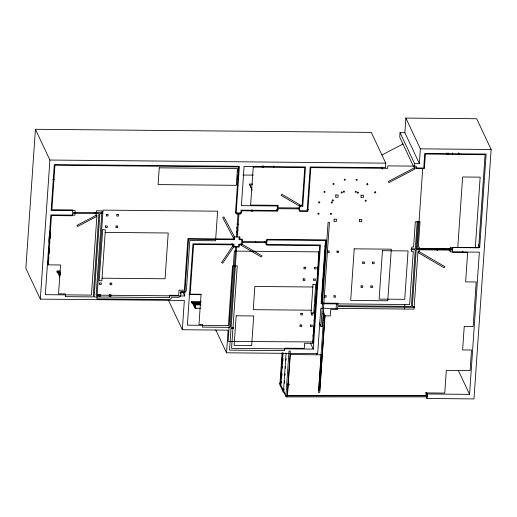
<?xml version="1.0" encoding="UTF-8"?>
<svg xmlns="http://www.w3.org/2000/svg" width="517" height="517" viewBox="0 0 517 517"><rect width="100%" height="100%" fill="white"/><g stroke="black" fill="none" stroke-linecap="round" stroke-linejoin="round"><path stroke-width="0.78" d="M286.502 396.894L286.573 395.667L427.204 395.634L427.126 396.862L286.502 396.894L284.395 392.409M234.337 239.668L222.678 217.528L223.893 216.894L234.531 236.896L234.337 239.668L188.563 239.242L184.659 295.963L96.149 295.136L101.952 210.858L96.453 210.807L96.143 215.318L96.744 216.442L77.628 226.446L77.027 225.322L96.143 215.318L96.931 215.324L91.431 295.097L45.347 294.664L50.84 214.898L74.881 215.124L75.191 210.613L51.151 210.387L54.304 164.593L239.39 166.312L236.107 213.928L240.825 213.967L241.084 210.148L277.086 210.477L277.396 205.973L241.394 205.637L244.102 166.358L305.482 166.926L302.775 206.205L299.627 206.18L281.106 195.368L281.855 194.256L300.377 205.068L299.627 206.18L299.317 210.684L307.182 210.762L310.194 166.965L385.449 167.67L385.76 163.159L371.29 132.397L35.427 129.282L25.85 268.375L40.326 299.13L184.349 300.467L182.333 329.73L228.107 330.156L226.543 352.801L317.671 353.647L320.798 308.255L414.02 309.121L417.982 251.598L419.08 251.605L444.846 266.649L444.097 267.761L418.331 252.716L419.08 251.605L419.39 247.1L418.292 247.087L420.03 221.838L415.319 221.793L413.581 247.042L411.765 247.029L411.454 251.533L413.27 251.553L409.619 304.565L321.109 303.744L325.464 240.508L266.352 239.966L266.042 244.47L320.443 244.974L313.27 349.098L231.571 348.335L237.245 265.932L232.534 265.887L228.424 325.542L187.361 325.167L192.964 243.791L234.027 244.173L233.852 246.706L222.685 263.224L221.56 262.571L232.728 246.053L233.852 246.706L238.563 246.751L238.738 244.218L242.118 244.25L262.048 255.883L261.298 256.994L241.368 245.362L240.689 243.914M40.326 299.13L49.903 160.037L35.427 129.282M48.934 240.651L49.251 236.127M49.354 234.621L49.561 231.603L50.472 233.542M49.903 241.84L49.8 243.345L48.882 241.407M50.11 238.822L50.42 234.298M48.559 261.718L48.882 257.033M49.096 253.912L49.367 250.008M102.437 213.54L102.54 212.009M180.679 293.83L180.814 291.866C182.675 291.601 185.984 293.055 186.398 290.211L189.817 240.534L215.57 240.773L217.605 211.182L103.019 210.115L96.905 298.884L169.369 299.556L170.985 298.871L171.56 297.23L178.533 297.294C181.176 297.281 181.118 293.566 180.814 291.866M191.568 302.923L191.671 301.385L201.126 301.476M237.213 184.743L237.322 183.147M237.542 179.948L237.872 175.16M238.091 171.961L238.473 166.364M236.411 236.928L238.066 212.875L235.5 212.849L238.66 166.959L54.944 165.253L51.881 209.747L72.723 209.934L72.554 212.39L102.301 212.668L102.237 213.573L99.878 213.547L94.139 296.926L169.505 297.624L169.666 295.272L178.675 295.356L179.031 290.14L184.375 290.192L187.93 238.583L233.703 239.009L233.846 236.902L239.92 236.96L239.778 239.061L241.975 239.087L241.807 241.542L266.946 241.775L267.115 239.319L326.188 239.869L321.832 303.098L337.963 303.246L337.795 305.702L411.377 306.387L415.28 249.769L411.112 249.73L411.17 248.826L415.338 248.864L417.238 221.36L418.182 221.366L416.282 248.871L452.685 249.213L417.18 248.683L422.693 168.665M237.355 236.935L239.009 212.888L241.575 212.907L241.723 210.807L277.752 211.136L277.926 208.681L299.711 208.887L299.543 211.343L307.815 211.414L310.833 167.624L387.608 168.335L387.776 165.886L416.269 166.144L416.101 168.6L424.373 168.678L425.381 154.047L485.088 154.602L478.671 247.798L452.795 247.559L452.698 249.013L417.18 248.683M239.242 236.941L239.048 239.707L242.434 239.739L242.118 244.25L241.368 245.362M252.684 184.117L249.478 184.091L252.173 190.372M251.721 211.459L251.824 209.954M262.597 167.392L262.701 165.834M263.457 167.437L263.56 165.879M273.7 167.527L273.81 165.976M279.968 383.743L282.101 352.827M280.453 383.86L282.579 352.943M280.873 384.654L283.051 352.949M281.384 383.078L281.494 381.488M281.875 375.943L282.036 373.565M282.418 368.014L282.528 366.43M282.915 360.879L283.077 358.501M283.232 391.951L283.342 390.335L279.859 382.935L279.742 384.545L283.232 391.951L284.35 391.957M286.108 353.098L283.484 391.143L285.901 396.274L287.181 396.281L290.296 351.101L289.009 351.088L285.901 396.274M283.982 390.354L284.091 388.771M284.473 383.22L284.634 380.848M285.016 375.297L285.125 373.713M285.507 368.162L285.617 366.579M286.056 360.239L286.166 358.649M313.018 336.347L313.128 334.751M313.567 328.36L313.677 326.763M314.065 321.167L314.174 319.571M315.105 305.986L315.215 304.39M315.603 298.794L315.713 297.197M316.65 283.613L316.759 282.017M317.697 268.433L317.806 266.83M318.188 261.24L318.298 259.644M318.737 253.252L318.847 251.65M312.74 342.17L318.957 251.882L234.356 251.094L228.139 341.388L312.63 341.944M316.766 354.746L316.876 353.143M320.915 326.453L328.088 222.304L329.439 222.316L322.265 326.466L320.915 326.453L319.222 322.854M322.75 313.218L323.778 315.396L318.472 392.397L319.758 392.409L325.057 315.409L323.015 311.06M336.108 308.397L336.418 303.886M400.042 132.669L414.511 163.424L419.339 163.469L404.863 132.707L400.042 132.669L399.731 137.173L413.529 166.5M404.863 132.707L405.871 118.083L476.674 118.736L491.15 149.497L473.973 398.917L426.945 398.484L426.267 397.05M404.488 309.03L404.798 304.519M414.511 163.424L414.201 167.935L414.802 169.059L388.952 182.579L388.357 181.454L414.201 167.935L423.74 168.025L424.741 153.491L486.122 154.06L479.673 247.656L450.32 247.385L450.01 251.895L479.362 252.167L469.572 394.368L427.255 393.973L426.583 392.545M419.339 163.469L420.347 148.838L405.871 118.083M426.945 398.484L427.255 393.973M448.607 154.609L448.717 153.032M452.459 154.673L452.569 153.084M452.537 154.693L452.646 153.11M457.771 247.604L462.637 176.982L480.17 177.15L475.304 247.766M462.734 252.742L462.844 251.133M180.575 295.931L180.698 295.369M381.985 154.977L402.943 144.01M233.316 237.529L234.531 236.896M180.924 292.092L184.64 292.092M287.536 384.015L289.145 384.008M287.51 384.461L289.119 384.461M287.491 384.848L289.093 384.848M420.347 148.838L491.15 149.497M481.527 154.686L459.277 154.48L458.598 153.032M49.903 160.037L385.76 163.159M242.925 175.03L253.324 175.127M52.702 179.78L54.304 179.793M276.64 209.437L278.236 209.45M306.995 209.715L308.597 209.734M105.197 232.404L168.219 232.993L165.065 278.773L102.043 278.191M235.054 250.874L236.67 250.887M60.075 270.986L56.922 270.953L59.817 277.106M56.857 271.923L60.004 271.948M57.122 272.491L60.276 272.517M60.36 273.131L58.802 273.118L58.944 273.7L60.495 273.713M312.83 287L254.855 286.463L253.252 309.67L311.228 310.213M188.989 294.554L201.068 294.671M201.061 302.49L191.607 302.4L191.872 302.968L200.538 303.052M200.538 303.666L193.552 303.602L193.694 304.177L200.68 304.242M200.984 304.927L194.618 304.868L195.355 307.964M200.402 308.274L194.89 308.222L191.671 301.385M323.778 315.396L325.057 315.409M237.051 223.939L238.421 224.74M458.508 152.974L459.167 154.37M447.095 153.129L447.683 154.37M446.662 153.019L447.328 154.434M478.328 244.793L479.673 247.656M448.659 249.032L449.331 250.461M436.316 248.528L437.337 250.7M381.792 167.359L382.47 168.807M381.533 166.959L382.554 169.13M458.463 370.76L469.572 394.368M425.691 392.429L427.204 395.634M324.799 245.989L325.387 247.242L321.942 297.223L321.354 295.97M302.102 204.777L302.775 206.205M297.966 207.828L298.645 209.256M249.478 184.091L251.869 189.164M252.212 209.921L252.891 211.35M264.698 241.613L265.37 243.042M310.575 343.372L313.27 349.098M255.224 241.387L255.909 242.835M236.708 227.583L238.053 230.44M236.547 231.215L237.891 234.078M232.488 243.811L233.852 246.706M231.706 243.875L232.385 245.329M215.776 329.911L226.543 352.801M193.287 302.419L196.182 308.565M182.637 291.666L184.659 295.963M168.529 300.403L182.333 329.73M94.779 212.422L95.471 213.889M48.424 247.113L49.419 249.226M58.544 271.936L60.146 275.354M47.402 261.945L48.398 264.058M194.566 303.608L195.626 308.074M59.817 273.131L60.172 274.617M51.48 215.557L48.081 264.859L60.547 264.975L58.557 293.837L65.575 293.902L65.388 296.661L93.196 296.913L98.941 213.54L72.49 213.295L72.322 215.751L51.48 215.557M102.676 229.8L99.167 280.744L101.862 280.77L105.371 229.826L102.676 229.8M98.876 294.619L98.766 296.235L100.453 296.247L100.563 294.632L98.876 294.619M99.678 283.012L99.568 284.628L101.254 284.641L101.364 283.025L99.678 283.012M105.636 225.948L105.526 227.564L107.206 227.583L107.316 225.968L105.636 225.948M106.437 214.348L106.328 215.957L108.008 215.977L108.118 214.361L106.437 214.348M109.333 294.716L109.223 296.331L110.909 296.344L111.019 294.729L109.333 294.716M110.134 283.109L110.018 284.725L111.704 284.738L111.821 283.122L110.134 283.109M116.086 226.045L115.97 227.661L117.656 227.68L117.766 226.065L116.086 226.045M116.881 214.445L116.771 216.054L118.458 216.074L118.567 214.458L116.881 214.445M159.268 167.825L158.112 184.588L236.308 185.319L237.465 168.548L159.268 167.825M193.604 244.451L190.178 294.154L201.074 294.257L198.993 324.418L202.451 324.45L202.27 327.106L230.181 327.364L235.72 246.945L233.154 246.926L233.303 244.819L193.604 244.451M231.054 328.379L229.561 350.125L284.499 350.636L284.667 348.18L304.255 348.361L304.603 343.249L312.985 343.327L319.713 245.62L266.714 245.129L266.882 242.673L241.743 242.441L241.575 244.896L239.377 244.877L239.229 246.977L236.663 246.958L231.125 327.377L233.535 327.397L233.464 328.398L231.054 328.379M236.172 315.79L234.13 345.459L251.656 345.621L253.698 315.952L236.172 315.79M253.22 167.088L250.609 205.068L278.152 205.327L277.984 207.782L299.77 207.983L299.944 205.527L302.141 205.546L304.759 167.573L253.22 167.088M290.308 354.546L287.465 395.828L425.924 395.796L426.118 392.914L444.762 393.082L446.333 370.334L470.108 370.56L471.523 350.015L462.618 349.931L464.24 326.382L473.145 326.46L476.209 281.972L465.63 281.868L467.665 252.309L452.478 252.167L452.621 250.112L416.224 249.776L412.32 306.394L414.679 306.419L414.615 307.318L337.737 306.607L337.53 309.56L330.725 309.496L330.279 315.913L324.857 315.861L319.713 390.606L318.769 390.594L321.231 354.836L290.308 354.546M300.093 324.947L299.976 326.563L301.663 326.576L301.773 324.967L300.093 324.947M300.888 313.341L300.778 314.956L302.464 314.969L302.574 313.36L300.888 313.341M303.266 278.844L303.156 280.453L304.843 280.466L304.952 278.863L303.266 278.844M304.067 267.231L303.951 268.846L305.637 268.859L305.754 267.244L304.067 267.231M313.005 284.421L311.053 312.791L313.741 312.817L315.693 284.44L313.005 284.421M318.039 213.301L317.981 214.2L318.918 214.212L318.983 213.308L318.039 213.301M318.821 201.947L318.763 202.851L319.7 202.858L319.764 201.96L318.821 201.947M310.543 325.044L310.433 326.66L312.119 326.673L312.229 325.064L310.543 325.044M311.344 313.438L311.228 315.053L312.914 315.073L313.031 313.457L311.344 313.438M313.716 278.941L313.606 280.55L315.292 280.563L315.402 278.96L313.716 278.941M314.517 267.328L314.407 268.943L316.094 268.956L316.204 267.341L314.517 267.328M324.721 295.672L324.618 297.133L326.137 297.146L326.233 295.685L324.721 295.672M327.797 251.016L327.694 252.47L329.213 252.483L329.31 251.036L327.797 251.016M330.576 213.418L330.512 214.316L331.455 214.329L331.513 213.424L330.576 213.418M331.358 202.063L331.294 202.968L332.237 202.974L332.295 202.076L331.358 202.063M334.163 219.189L334.008 221.45L336.36 221.47L336.515 219.208L334.163 219.189M335.824 195.012L335.669 197.261L338.028 197.287L338.183 195.032L335.824 195.012M333.995 295.756L333.892 297.217L335.41 297.23L335.507 295.776L333.995 295.756M337.071 251.107L336.968 252.554L338.486 252.567L338.583 251.12L337.071 251.107M343.501 191.271L343.437 192.169L344.38 192.182L344.445 191.277L343.501 191.271M344.328 179.283L344.264 180.181L345.207 180.187L345.272 179.289L344.328 179.283M355.366 191.38L355.308 192.279L356.245 192.292L356.31 191.387L355.366 191.38M356.194 179.393L356.129 180.291L357.073 180.297L357.137 179.399L356.194 179.393M354.235 248.839L350.681 300.435L387.75 300.784L391.304 249.181L354.235 248.839M359.431 219.421L359.276 221.683L361.642 221.703L361.797 219.447L359.431 219.421M361.099 195.245L360.944 197.494L363.302 197.52L363.457 195.264L361.099 195.245M361.131 285.849L361.015 287.465L362.701 287.478L362.818 285.862L361.131 285.849M362.772 261.99L362.663 263.605L364.349 263.618L364.459 262.003L362.772 261.99M370.902 285.94L370.792 287.555L372.479 287.568L372.589 285.953L370.902 285.94M372.55 262.08L372.44 263.696L374.121 263.709L374.237 262.093L372.55 262.08M382.451 250.7L379.116 299.104L404.733 299.337L408.068 250.939L382.451 250.7M324.579 191.29L323.868 191.923L324.489 192.57L325.199 191.936L324.579 191.29M333.517 183.341L332.806 183.974L333.433 184.621L334.144 183.987L333.517 183.341M332.864 199.859L332.153 200.493L332.774 201.139L333.484 200.506L332.864 199.859M341.802 191.91L341.091 192.544L341.718 193.19L342.428 192.557L341.802 191.91M357.919 192.059L357.202 192.692L357.829 193.339L358.539 192.705L357.919 192.059M367.361 183.658L366.65 184.291L367.27 184.937L367.988 184.304L367.361 183.658M365.752 200.163L365.041 200.796L365.668 201.443L366.379 200.809L365.752 200.163M375.2 191.762L374.489 192.395L375.109 193.041L375.82 192.408L375.2 191.762"/></g></svg>
